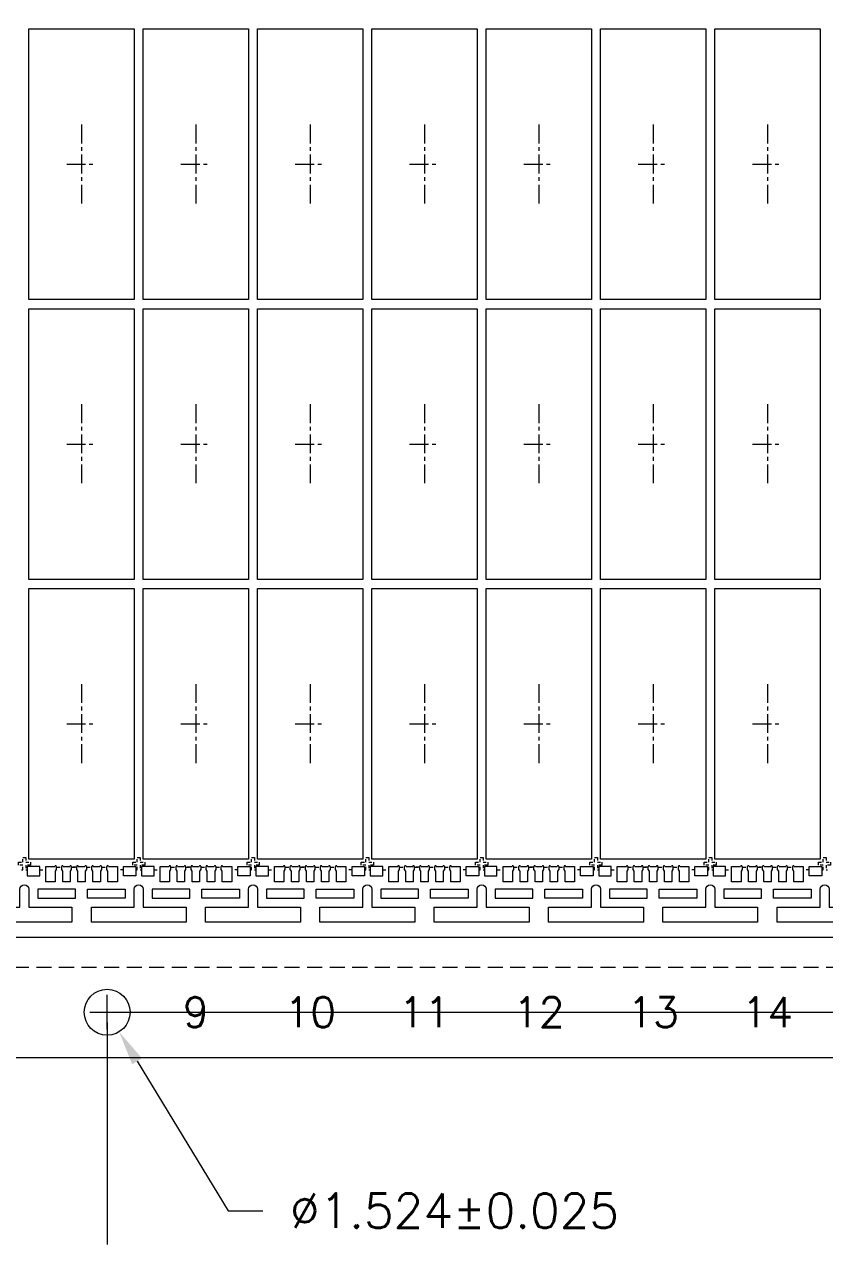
# Model space of a CAD drawing. Header units: millimetres. Extents: x -229 to -105, y -151 to 3.
# Drawn here: x -170.31 to -143.71, y -92.63 to -52.06 of the extents above; entities that cross this region are included whole.
import ezdxf

# ---------------------------------------------------------------- set-up
doc = ezdxf.new("R2010")
doc.units = ezdxf.units.MM
for name, pattern in [('CENTER', [2, 1.25, -0.25, 0.25, -0.25]), ('DASHED', [0.75, 0.5, -0.25]), ('HIDDEN', [0.375, 0.25, -0.125])]:
    doc.linetypes.add(name, pattern=pattern)
for name, color, linetype in [('1', 7, 'Continuous'), ('1D', 4, 'Continuous'), ('PKG', 2, 'Continuous'), ('中心线', 1, 'CENTER'), ('标注', 6, 'Continuous')]:
    doc.layers.add(name, color=color, linetype=linetype)
doc.layers.add('DIM', color=4, linetype='Continuous', lineweight=18)
doc.styles.add('SIMPLEX', font='SIMPLEX')
doc.styles.get("Standard").update_dxf_attribs({"font": 'SimSun.ttf'})

msp = doc.modelspace()

# ---------------------------------------------------------------- linework, layer by layer
at = {"lineweight": 9, "elevation": -0.0526}
for points in [[(-170.164, -80.8123), (-170.164, -81.4123), (-168.739, -81.4123), (-168.739, -81.9123), (-171.889, -81.9123), (-171.889, -81.4123), (-170.464, -81.4123), (-170.464, -80.8123, -1)], [(-166.364, -80.8123), (-166.364, -81.4123), (-164.939, -81.4123), (-164.939, -81.9123), (-168.089, -81.9123), (-168.089, -81.4123), (-166.664, -81.4123), (-166.664, -80.8123, -1)], [(-162.564, -80.8123), (-162.564, -81.4123), (-161.139, -81.4123), (-161.139, -81.9123), (-164.289, -81.9123), (-164.289, -81.4123), (-162.864, -81.4123), (-162.864, -80.8123, -1)], [(-158.764, -80.8123), (-158.764, -81.4123), (-157.339, -81.4123), (-157.339, -81.9123), (-160.489, -81.9123), (-160.489, -81.4123), (-159.064, -81.4123), (-159.064, -80.8123, -1)], [(-154.964, -80.8123), (-154.964, -81.4123), (-153.539, -81.4123), (-153.539, -81.9123), (-156.689, -81.9123), (-156.689, -81.4123), (-155.264, -81.4123), (-155.264, -80.8123, -1)], [(-151.164, -80.8123), (-151.164, -81.4123), (-149.739, -81.4123), (-149.739, -81.9123), (-152.889, -81.9123), (-152.889, -81.4123), (-151.464, -81.4123), (-151.464, -80.8123, -1)], [(-147.364, -80.8123), (-147.364, -81.4123), (-145.939, -81.4123), (-145.939, -81.9123), (-149.089, -81.9123), (-149.089, -81.4123), (-147.664, -81.4123), (-147.664, -80.8123, -1)], [(-143.564, -80.8123), (-143.564, -81.4123), (-142.139, -81.4123), (-142.139, -81.9123), (-145.289, -81.9123), (-145.289, -81.4123), (-143.864, -81.4123), (-143.864, -80.8123, -1)]]:
    msp.add_lwpolyline(points, format="xyb", close=True, dxfattribs=at)
for points in [[(-168.614, -80.8123), (-169.864, -80.8123), (-169.864, -81.1123), (-168.614, -81.1123)], [(-168.214, -80.8123), (-166.964, -80.8123), (-166.964, -81.1123), (-168.214, -81.1123)], [(-164.814, -80.8123), (-166.064, -80.8123), (-166.064, -81.1123), (-164.814, -81.1123)], [(-164.414, -80.8123), (-163.164, -80.8123), (-163.164, -81.1123), (-164.414, -81.1123)], [(-161.014, -80.8123), (-162.264, -80.8123), (-162.264, -81.1123), (-161.014, -81.1123)], [(-160.614, -80.8123), (-159.364, -80.8123), (-159.364, -81.1123), (-160.614, -81.1123)], [(-157.214, -80.8123), (-158.464, -80.8123), (-158.464, -81.1123), (-157.214, -81.1123)], [(-156.814, -80.8123), (-155.564, -80.8123), (-155.564, -81.1123), (-156.814, -81.1123)], [(-153.414, -80.8123), (-154.664, -80.8123), (-154.664, -81.1123), (-153.414, -81.1123)], [(-153.014, -80.8123), (-151.764, -80.8123), (-151.764, -81.1123), (-153.014, -81.1123)], [(-149.614, -80.8123), (-150.864, -80.8123), (-150.864, -81.1123), (-149.614, -81.1123)], [(-149.214, -80.8123), (-147.964, -80.8123), (-147.964, -81.1123), (-149.214, -81.1123)], [(-145.814, -80.8123), (-147.064, -80.8123), (-147.064, -81.1123), (-145.814, -81.1123)], [(-145.414, -80.8123), (-144.164, -80.8123), (-144.164, -81.1123), (-145.414, -81.1123)]]:
    msp.add_lwpolyline(points, close=True, dxfattribs=at)
at = {"layer": '1', "lineweight": 9}
for p, q in [((-169.804, -80.0573, -0.0526), (-170.219, -80.0573, -0.0526)), ((-170.219, -80.0573, -0.0526), (-170.219, -80.3623, -0.0526)), ((-169.804, -80.3623, -0.0526), (-169.804, -80.0573, -0.0526)), ((-167.024, -80.3623, -0.0526), (-167.024, -80.0573, -0.0526)), ((-167.024, -80.0573, -0.0526), (-166.609, -80.0573, -0.0526)), ((-166.609, -80.0573, -0.0526), (-166.609, -80.3623, -0.0526)), ((-166.004, -80.0573, -0.0526), (-166.419, -80.0573, -0.0526)), ((-166.419, -80.0573, -0.0526), (-166.419, -80.3623, -0.0526)), ((-166.004, -80.3623, -0.0526), (-166.004, -80.0573, -0.0526)), ((-163.224, -80.3623, -0.0526), (-163.224, -80.0573, -0.0526)), ((-163.224, -80.0573, -0.0526), (-162.809, -80.0573, -0.0526)), ((-162.809, -80.0573, -0.0526), (-162.809, -80.3623, -0.0526)), ((-162.204, -80.0573, -0.0526), (-162.619, -80.0573, -0.0526)), ((-162.619, -80.0573, -0.0526), (-162.619, -80.3623, -0.0526)), ((-162.204, -80.3623, -0.0526), (-162.204, -80.0573, -0.0526)), ((-159.424, -80.3623, -0.0526), (-159.424, -80.0573, -0.0526)), ((-159.424, -80.0573, -0.0526), (-159.009, -80.0573, -0.0526)), ((-159.009, -80.0573, -0.0526), (-159.009, -80.3623, -0.0526)), ((-158.404, -80.0573, -0.0526), (-158.819, -80.0573, -0.0526)), ((-158.819, -80.0573, -0.0526), (-158.819, -80.3623, -0.0526)), ((-158.404, -80.3623, -0.0526), (-158.404, -80.0573, -0.0526)), ((-155.624, -80.3623, -0.0526), (-155.624, -80.0573, -0.0526)), ((-155.624, -80.0573, -0.0526), (-155.209, -80.0573, -0.0526)), ((-155.209, -80.0573, -0.0526), (-155.209, -80.3623, -0.0526)), ((-154.604, -80.0573, -0.0526), (-155.019, -80.0573, -0.0526)), ((-155.019, -80.0573, -0.0526), (-155.019, -80.3623, -0.0526)), ((-154.604, -80.3623, -0.0526), (-154.604, -80.0573, -0.0526)), ((-151.824, -80.3623, -0.0526), (-151.824, -80.0573, -0.0526)), ((-151.824, -80.0573, -0.0526), (-151.409, -80.0573, -0.0526)), ((-151.409, -80.0573, -0.0526), (-151.409, -80.3623, -0.0526)), ((-150.804, -80.0573, -0.0526), (-151.219, -80.0573, -0.0526)), ((-151.219, -80.0573, -0.0526), (-151.219, -80.3623, -0.0526)), ((-150.804, -80.3623, -0.0526), (-150.804, -80.0573, -0.0526)), ((-148.024, -80.3623, -0.0526), (-148.024, -80.0573, -0.0526)), ((-148.024, -80.0573, -0.0526), (-147.609, -80.0573, -0.0526)), ((-147.609, -80.0573, -0.0526), (-147.609, -80.3623, -0.0526)), ((-147.004, -80.0573, -0.0526), (-147.419, -80.0573, -0.0526)), ((-147.419, -80.0573, -0.0526), (-147.419, -80.3623, -0.0526)), ((-147.004, -80.3623, -0.0526), (-147.004, -80.0573, -0.0526)), ((-144.224, -80.3623, -0.0526), (-144.224, -80.0573, -0.0526)), ((-144.224, -80.0573, -0.0526), (-143.809, -80.0573, -0.0526)), ((-143.809, -80.0573, -0.0526), (-143.809, -80.3623, -0.0526)), ((-170.219, -80.3623, -0.0526), (-169.804, -80.3623, -0.0526)), ((-166.609, -80.3623, -0.0526), (-167.024, -80.3623, -0.0526)), ((-166.419, -80.3623, -0.0526), (-166.004, -80.3623, -0.0526)), ((-162.809, -80.3623, -0.0526), (-163.224, -80.3623, -0.0526)), ((-162.619, -80.3623, -0.0526), (-162.204, -80.3623, -0.0526)), ((-159.009, -80.3623, -0.0526), (-159.424, -80.3623, -0.0526)), ((-158.819, -80.3623, -0.0526), (-158.404, -80.3623, -0.0526)), ((-155.209, -80.3623, -0.0526), (-155.624, -80.3623, -0.0526)), ((-155.019, -80.3623, -0.0526), (-154.604, -80.3623, -0.0526)), ((-151.409, -80.3623, -0.0526), (-151.824, -80.3623, -0.0526)), ((-151.219, -80.3623, -0.0526), (-150.804, -80.3623, -0.0526)), ((-147.609, -80.3623, -0.0526), (-148.024, -80.3623, -0.0526)), ((-147.419, -80.3623, -0.0526), (-147.004, -80.3623, -0.0526)), ((-143.809, -80.3623, -0.0526), (-144.224, -80.3623, -0.0526)), ((-128.314, -86.4123, -0.0526), (-203.814, -86.4123, -0.0526))]:
    msp.add_line(p, q, dxfattribs=at)
at = {"layer": '1', "color": 0, "lineweight": 9}
for p, q in [((-169.604, -80.5623, -0.0526), (-169.604, -80.0573, -0.0526)), ((-169.604, -80.0573, -0.0526), (-169.304, -80.0573, -0.0526)), ((-169.254, -80.1553, -0.0526), (-169.289, -80.2123, -0.0526)), ((-169.289, -80.2123, -0.0526), (-169.289, -80.5623, -0.0526)), ((-169.254, -80.0573, -0.0526), (-169.254, -80.1553, -0.0526)), ((-169.074, -80.1553, -0.0526), (-169.074, -80.0573, -0.0526)), ((-169.039, -80.2123, -0.0526), (-169.074, -80.1553, -0.0526)), ((-169.039, -80.5623, -0.0526), (-169.039, -80.2123, -0.0526)), ((-169.024, -80.0573, -0.0526), (-168.804, -80.0573, -0.0526)), ((-168.754, -80.1553, -0.0526), (-168.789, -80.2123, -0.0526)), ((-168.789, -80.2123, -0.0526), (-168.789, -80.5623, -0.0526)), ((-168.754, -80.0573, -0.0526), (-168.754, -80.1553, -0.0526)), ((-168.574, -80.1553, -0.0526), (-168.574, -80.0573, -0.0526)), ((-168.539, -80.2123, -0.0526), (-168.574, -80.1553, -0.0526)), ((-168.539, -80.5623, -0.0526), (-168.539, -80.2123, -0.0526)), ((-168.524, -80.0573, -0.0526), (-168.304, -80.0573, -0.0526)), ((-168.254, -80.1553, -0.0526), (-168.289, -80.2123, -0.0526)), ((-168.289, -80.2123, -0.0526), (-168.289, -80.5623, -0.0526)), ((-168.254, -80.0573, -0.0526), (-168.254, -80.1553, -0.0526)), ((-168.074, -80.1553, -0.0526), (-168.074, -80.0573, -0.0526)), ((-168.039, -80.2123, -0.0526), (-168.074, -80.1553, -0.0526)), ((-168.039, -80.5623, -0.0526), (-168.039, -80.2123, -0.0526)), ((-168.024, -80.0573, -0.0526), (-167.804, -80.0573, -0.0526)), ((-167.754, -80.1553, -0.0526), (-167.789, -80.2123, -0.0526)), ((-167.789, -80.2123, -0.0526), (-167.789, -80.5623, -0.0526)), ((-167.754, -80.0573, -0.0526), (-167.754, -80.1553, -0.0526)), ((-167.574, -80.1553, -0.0526), (-167.574, -80.0573, -0.0526)), ((-167.539, -80.2123, -0.0526), (-167.574, -80.1553, -0.0526)), ((-167.539, -80.5623, -0.0526), (-167.539, -80.2123, -0.0526)), ((-167.524, -80.0573, -0.0526), (-167.224, -80.0573, -0.0526)), ((-167.224, -80.0573, -0.0526), (-167.224, -80.5623, -0.0526)), ((-165.804, -80.5623, -0.0526), (-165.804, -80.0573, -0.0526)), ((-165.804, -80.0573, -0.0526), (-165.504, -80.0573, -0.0526)), ((-165.454, -80.1553, -0.0526), (-165.489, -80.2123, -0.0526)), ((-165.489, -80.2123, -0.0526), (-165.489, -80.5623, -0.0526)), ((-165.454, -80.0573, -0.0526), (-165.454, -80.1553, -0.0526)), ((-165.274, -80.1553, -0.0526), (-165.274, -80.0573, -0.0526)), ((-165.239, -80.2123, -0.0526), (-165.274, -80.1553, -0.0526)), ((-165.239, -80.5623, -0.0526), (-165.239, -80.2123, -0.0526)), ((-165.224, -80.0573, -0.0526), (-165.004, -80.0573, -0.0526)), ((-164.954, -80.1553, -0.0526), (-164.989, -80.2123, -0.0526)), ((-164.989, -80.2123, -0.0526), (-164.989, -80.5623, -0.0526)), ((-164.954, -80.0573, -0.0526), (-164.954, -80.1553, -0.0526)), ((-164.774, -80.1553, -0.0526), (-164.774, -80.0573, -0.0526)), ((-164.739, -80.2123, -0.0526), (-164.774, -80.1553, -0.0526)), ((-164.739, -80.5623, -0.0526), (-164.739, -80.2123, -0.0526)), ((-164.724, -80.0573, -0.0526), (-164.504, -80.0573, -0.0526)), ((-164.454, -80.1553, -0.0526), (-164.489, -80.2123, -0.0526)), ((-164.489, -80.2123, -0.0526), (-164.489, -80.5623, -0.0526)), ((-164.454, -80.0573, -0.0526), (-164.454, -80.1553, -0.0526)), ((-164.274, -80.1553, -0.0526), (-164.274, -80.0573, -0.0526)), ((-164.239, -80.2123, -0.0526), (-164.274, -80.1553, -0.0526)), ((-164.239, -80.5623, -0.0526), (-164.239, -80.2123, -0.0526)), ((-164.224, -80.0573, -0.0526), (-164.004, -80.0573, -0.0526)), ((-163.954, -80.1553, -0.0526), (-163.989, -80.2123, -0.0526)), ((-163.989, -80.2123, -0.0526), (-163.989, -80.5623, -0.0526)), ((-163.954, -80.0573, -0.0526), (-163.954, -80.1553, -0.0526)), ((-163.774, -80.1553, -0.0526), (-163.774, -80.0573, -0.0526)), ((-163.739, -80.2123, -0.0526), (-163.774, -80.1553, -0.0526)), ((-163.739, -80.5623, -0.0526), (-163.739, -80.2123, -0.0526)), ((-163.724, -80.0573, -0.0526), (-163.424, -80.0573, -0.0526)), ((-163.424, -80.0573, -0.0526), (-163.424, -80.5623, -0.0526)), ((-162.004, -80.5623, -0.0526), (-162.004, -80.0573, -0.0526)), ((-162.004, -80.0573, -0.0526), (-161.704, -80.0573, -0.0526)), ((-161.654, -80.1553, -0.0526), (-161.689, -80.2123, -0.0526)), ((-161.689, -80.2123, -0.0526), (-161.689, -80.5623, -0.0526)), ((-161.654, -80.0573, -0.0526), (-161.654, -80.1553, -0.0526)), ((-161.474, -80.1553, -0.0526), (-161.474, -80.0573, -0.0526)), ((-161.439, -80.2123, -0.0526), (-161.474, -80.1553, -0.0526)), ((-161.439, -80.5623, -0.0526), (-161.439, -80.2123, -0.0526)), ((-161.424, -80.0573, -0.0526), (-161.204, -80.0573, -0.0526)), ((-161.154, -80.1553, -0.0526), (-161.189, -80.2123, -0.0526)), ((-161.189, -80.2123, -0.0526), (-161.189, -80.5623, -0.0526)), ((-161.154, -80.0573, -0.0526), (-161.154, -80.1553, -0.0526)), ((-160.974, -80.1553, -0.0526), (-160.974, -80.0573, -0.0526)), ((-160.939, -80.2123, -0.0526), (-160.974, -80.1553, -0.0526)), ((-160.939, -80.5623, -0.0526), (-160.939, -80.2123, -0.0526)), ((-160.924, -80.0573, -0.0526), (-160.704, -80.0573, -0.0526)), ((-160.654, -80.1553, -0.0526), (-160.689, -80.2123, -0.0526)), ((-160.689, -80.2123, -0.0526), (-160.689, -80.5623, -0.0526)), ((-160.654, -80.0573, -0.0526), (-160.654, -80.1553, -0.0526)), ((-160.474, -80.1553, -0.0526), (-160.474, -80.0573, -0.0526)), ((-160.439, -80.2123, -0.0526), (-160.474, -80.1553, -0.0526)), ((-160.439, -80.5623, -0.0526), (-160.439, -80.2123, -0.0526)), ((-160.424, -80.0573, -0.0526), (-160.204, -80.0573, -0.0526)), ((-160.154, -80.1553, -0.0526), (-160.189, -80.2123, -0.0526)), ((-160.189, -80.2123, -0.0526), (-160.189, -80.5623, -0.0526)), ((-160.154, -80.0573, -0.0526), (-160.154, -80.1553, -0.0526)), ((-159.974, -80.1553, -0.0526), (-159.974, -80.0573, -0.0526)), ((-159.939, -80.2123, -0.0526), (-159.974, -80.1553, -0.0526)), ((-159.939, -80.5623, -0.0526), (-159.939, -80.2123, -0.0526)), ((-159.924, -80.0573, -0.0526), (-159.624, -80.0573, -0.0526)), ((-159.624, -80.0573, -0.0526), (-159.624, -80.5623, -0.0526)), ((-158.204, -80.5623, -0.0526), (-158.204, -80.0573, -0.0526)), ((-158.204, -80.0573, -0.0526), (-157.904, -80.0573, -0.0526)), ((-157.854, -80.1553, -0.0526), (-157.889, -80.2123, -0.0526)), ((-157.889, -80.2123, -0.0526), (-157.889, -80.5623, -0.0526)), ((-157.854, -80.0573, -0.0526), (-157.854, -80.1553, -0.0526)), ((-157.674, -80.1553, -0.0526), (-157.674, -80.0573, -0.0526)), ((-157.639, -80.2123, -0.0526), (-157.674, -80.1553, -0.0526)), ((-157.639, -80.5623, -0.0526), (-157.639, -80.2123, -0.0526)), ((-157.624, -80.0573, -0.0526), (-157.404, -80.0573, -0.0526)), ((-157.354, -80.1553, -0.0526), (-157.389, -80.2123, -0.0526)), ((-157.389, -80.2123, -0.0526), (-157.389, -80.5623, -0.0526)), ((-157.354, -80.0573, -0.0526), (-157.354, -80.1553, -0.0526)), ((-157.174, -80.1553, -0.0526), (-157.174, -80.0573, -0.0526)), ((-157.139, -80.2123, -0.0526), (-157.174, -80.1553, -0.0526)), ((-157.139, -80.5623, -0.0526), (-157.139, -80.2123, -0.0526)), ((-157.124, -80.0573, -0.0526), (-156.904, -80.0573, -0.0526)), ((-156.854, -80.1553, -0.0526), (-156.889, -80.2123, -0.0526)), ((-156.889, -80.2123, -0.0526), (-156.889, -80.5623, -0.0526)), ((-156.854, -80.0573, -0.0526), (-156.854, -80.1553, -0.0526)), ((-156.674, -80.1553, -0.0526), (-156.674, -80.0573, -0.0526)), ((-156.639, -80.2123, -0.0526), (-156.674, -80.1553, -0.0526)), ((-156.639, -80.5623, -0.0526), (-156.639, -80.2123, -0.0526)), ((-156.624, -80.0573, -0.0526), (-156.404, -80.0573, -0.0526)), ((-156.354, -80.1553, -0.0526), (-156.389, -80.2123, -0.0526)), ((-156.389, -80.2123, -0.0526), (-156.389, -80.5623, -0.0526)), ((-156.354, -80.0573, -0.0526), (-156.354, -80.1553, -0.0526)), ((-156.174, -80.1553, -0.0526), (-156.174, -80.0573, -0.0526)), ((-156.139, -80.2123, -0.0526), (-156.174, -80.1553, -0.0526)), ((-156.139, -80.5623, -0.0526), (-156.139, -80.2123, -0.0526)), ((-156.124, -80.0573, -0.0526), (-155.824, -80.0573, -0.0526)), ((-155.824, -80.0573, -0.0526), (-155.824, -80.5623, -0.0526)), ((-154.404, -80.5623, -0.0526), (-154.404, -80.0573, -0.0526)), ((-154.404, -80.0573, -0.0526), (-154.104, -80.0573, -0.0526)), ((-154.054, -80.1553, -0.0526), (-154.089, -80.2123, -0.0526)), ((-154.089, -80.2123, -0.0526), (-154.089, -80.5623, -0.0526)), ((-154.054, -80.0573, -0.0526), (-154.054, -80.1553, -0.0526)), ((-153.874, -80.1553, -0.0526), (-153.874, -80.0573, -0.0526)), ((-153.839, -80.2123, -0.0526), (-153.874, -80.1553, -0.0526)), ((-153.839, -80.5623, -0.0526), (-153.839, -80.2123, -0.0526)), ((-153.824, -80.0573, -0.0526), (-153.604, -80.0573, -0.0526)), ((-153.554, -80.1553, -0.0526), (-153.589, -80.2123, -0.0526)), ((-153.589, -80.2123, -0.0526), (-153.589, -80.5623, -0.0526)), ((-153.554, -80.0573, -0.0526), (-153.554, -80.1553, -0.0526)), ((-153.374, -80.1553, -0.0526), (-153.374, -80.0573, -0.0526)), ((-153.339, -80.2123, -0.0526), (-153.374, -80.1553, -0.0526)), ((-153.339, -80.5623, -0.0526), (-153.339, -80.2123, -0.0526)), ((-153.324, -80.0573, -0.0526), (-153.104, -80.0573, -0.0526)), ((-153.054, -80.1553, -0.0526), (-153.089, -80.2123, -0.0526)), ((-153.089, -80.2123, -0.0526), (-153.089, -80.5623, -0.0526)), ((-153.054, -80.0573, -0.0526), (-153.054, -80.1553, -0.0526)), ((-152.874, -80.1553, -0.0526), (-152.874, -80.0573, -0.0526)), ((-152.839, -80.2123, -0.0526), (-152.874, -80.1553, -0.0526)), ((-152.839, -80.5623, -0.0526), (-152.839, -80.2123, -0.0526)), ((-152.824, -80.0573, -0.0526), (-152.604, -80.0573, -0.0526)), ((-152.554, -80.1553, -0.0526), (-152.589, -80.2123, -0.0526)), ((-152.589, -80.2123, -0.0526), (-152.589, -80.5623, -0.0526)), ((-152.554, -80.0573, -0.0526), (-152.554, -80.1553, -0.0526)), ((-152.374, -80.1553, -0.0526), (-152.374, -80.0573, -0.0526)), ((-152.339, -80.2123, -0.0526), (-152.374, -80.1553, -0.0526)), ((-152.339, -80.5623, -0.0526), (-152.339, -80.2123, -0.0526)), ((-152.324, -80.0573, -0.0526), (-152.024, -80.0573, -0.0526)), ((-152.024, -80.0573, -0.0526), (-152.024, -80.5623, -0.0526)), ((-150.604, -80.5623, -0.0526), (-150.604, -80.0573, -0.0526)), ((-150.604, -80.0573, -0.0526), (-150.304, -80.0573, -0.0526)), ((-150.254, -80.1553, -0.0526), (-150.289, -80.2123, -0.0526)), ((-150.289, -80.2123, -0.0526), (-150.289, -80.5623, -0.0526)), ((-150.254, -80.0573, -0.0526), (-150.254, -80.1553, -0.0526)), ((-150.074, -80.1553, -0.0526), (-150.074, -80.0573, -0.0526)), ((-150.039, -80.2123, -0.0526), (-150.074, -80.1553, -0.0526)), ((-150.039, -80.5623, -0.0526), (-150.039, -80.2123, -0.0526)), ((-150.024, -80.0573, -0.0526), (-149.804, -80.0573, -0.0526)), ((-149.754, -80.1553, -0.0526), (-149.789, -80.2123, -0.0526)), ((-149.789, -80.2123, -0.0526), (-149.789, -80.5623, -0.0526)), ((-149.754, -80.0573, -0.0526), (-149.754, -80.1553, -0.0526)), ((-149.574, -80.1553, -0.0526), (-149.574, -80.0573, -0.0526)), ((-149.539, -80.2123, -0.0526), (-149.574, -80.1553, -0.0526)), ((-149.539, -80.5623, -0.0526), (-149.539, -80.2123, -0.0526)), ((-149.524, -80.0573, -0.0526), (-149.304, -80.0573, -0.0526)), ((-149.254, -80.1553, -0.0526), (-149.289, -80.2123, -0.0526)), ((-149.289, -80.2123, -0.0526), (-149.289, -80.5623, -0.0526)), ((-149.254, -80.0573, -0.0526), (-149.254, -80.1553, -0.0526)), ((-149.074, -80.1553, -0.0526), (-149.074, -80.0573, -0.0526)), ((-149.039, -80.2123, -0.0526), (-149.074, -80.1553, -0.0526)), ((-149.039, -80.5623, -0.0526), (-149.039, -80.2123, -0.0526)), ((-149.024, -80.0573, -0.0526), (-148.804, -80.0573, -0.0526)), ((-148.754, -80.1553, -0.0526), (-148.789, -80.2123, -0.0526)), ((-148.789, -80.2123, -0.0526), (-148.789, -80.5623, -0.0526)), ((-148.754, -80.0573, -0.0526), (-148.754, -80.1553, -0.0526)), ((-148.574, -80.1553, -0.0526), (-148.574, -80.0573, -0.0526)), ((-148.539, -80.2123, -0.0526), (-148.574, -80.1553, -0.0526)), ((-148.539, -80.5623, -0.0526), (-148.539, -80.2123, -0.0526)), ((-148.524, -80.0573, -0.0526), (-148.224, -80.0573, -0.0526)), ((-148.224, -80.0573, -0.0526), (-148.224, -80.5623, -0.0526)), ((-146.804, -80.5623, -0.0526), (-146.804, -80.0573, -0.0526)), ((-146.804, -80.0573, -0.0526), (-146.504, -80.0573, -0.0526)), ((-146.454, -80.1553, -0.0526), (-146.489, -80.2123, -0.0526)), ((-146.489, -80.2123, -0.0526), (-146.489, -80.5623, -0.0526)), ((-146.454, -80.0573, -0.0526), (-146.454, -80.1553, -0.0526)), ((-146.274, -80.1553, -0.0526), (-146.274, -80.0573, -0.0526)), ((-146.239, -80.2123, -0.0526), (-146.274, -80.1553, -0.0526)), ((-146.239, -80.5623, -0.0526), (-146.239, -80.2123, -0.0526)), ((-146.224, -80.0573, -0.0526), (-146.004, -80.0573, -0.0526)), ((-145.954, -80.1553, -0.0526), (-145.989, -80.2123, -0.0526)), ((-145.989, -80.2123, -0.0526), (-145.989, -80.5623, -0.0526)), ((-145.954, -80.0573, -0.0526), (-145.954, -80.1553, -0.0526)), ((-145.774, -80.1553, -0.0526), (-145.774, -80.0573, -0.0526)), ((-145.739, -80.2123, -0.0526), (-145.774, -80.1553, -0.0526)), ((-145.739, -80.5623, -0.0526), (-145.739, -80.2123, -0.0526)), ((-145.724, -80.0573, -0.0526), (-145.504, -80.0573, -0.0526)), ((-145.454, -80.1553, -0.0526), (-145.489, -80.2123, -0.0526)), ((-145.489, -80.2123, -0.0526), (-145.489, -80.5623, -0.0526)), ((-145.454, -80.0573, -0.0526), (-145.454, -80.1553, -0.0526)), ((-145.274, -80.1553, -0.0526), (-145.274, -80.0573, -0.0526)), ((-145.239, -80.2123, -0.0526), (-145.274, -80.1553, -0.0526)), ((-145.239, -80.5623, -0.0526), (-145.239, -80.2123, -0.0526)), ((-145.224, -80.0573, -0.0526), (-145.004, -80.0573, -0.0526)), ((-144.954, -80.1553, -0.0526), (-144.989, -80.2123, -0.0526)), ((-144.989, -80.2123, -0.0526), (-144.989, -80.5623, -0.0526)), ((-144.954, -80.0573, -0.0526), (-144.954, -80.1553, -0.0526)), ((-144.774, -80.1553, -0.0526), (-144.774, -80.0573, -0.0526)), ((-144.739, -80.2123, -0.0526), (-144.774, -80.1553, -0.0526)), ((-144.739, -80.5623, -0.0526), (-144.739, -80.2123, -0.0526)), ((-144.724, -80.0573, -0.0526), (-144.424, -80.0573, -0.0526)), ((-144.424, -80.0573, -0.0526), (-144.424, -80.5623, -0.0526)), ((-169.289, -80.5623, -0.0526), (-169.604, -80.5623, -0.0526)), ((-168.789, -80.5623, -0.0526), (-169.039, -80.5623, -0.0526)), ((-168.289, -80.5623, -0.0526), (-168.539, -80.5623, -0.0526)), ((-167.789, -80.5623, -0.0526), (-168.039, -80.5623, -0.0526)), ((-167.224, -80.5623, -0.0526), (-167.539, -80.5623, -0.0526)), ((-165.489, -80.5623, -0.0526), (-165.804, -80.5623, -0.0526)), ((-164.989, -80.5623, -0.0526), (-165.239, -80.5623, -0.0526)), ((-164.489, -80.5623, -0.0526), (-164.739, -80.5623, -0.0526)), ((-163.989, -80.5623, -0.0526), (-164.239, -80.5623, -0.0526)), ((-163.424, -80.5623, -0.0526), (-163.739, -80.5623, -0.0526)), ((-161.689, -80.5623, -0.0526), (-162.004, -80.5623, -0.0526)), ((-161.189, -80.5623, -0.0526), (-161.439, -80.5623, -0.0526)), ((-160.689, -80.5623, -0.0526), (-160.939, -80.5623, -0.0526)), ((-160.189, -80.5623, -0.0526), (-160.439, -80.5623, -0.0526)), ((-159.624, -80.5623, -0.0526), (-159.939, -80.5623, -0.0526)), ((-157.889, -80.5623, -0.0526), (-158.204, -80.5623, -0.0526)), ((-157.389, -80.5623, -0.0526), (-157.639, -80.5623, -0.0526)), ((-156.889, -80.5623, -0.0526), (-157.139, -80.5623, -0.0526)), ((-156.389, -80.5623, -0.0526), (-156.639, -80.5623, -0.0526)), ((-155.824, -80.5623, -0.0526), (-156.139, -80.5623, -0.0526)), ((-154.089, -80.5623, -0.0526), (-154.404, -80.5623, -0.0526)), ((-153.589, -80.5623, -0.0526), (-153.839, -80.5623, -0.0526)), ((-153.089, -80.5623, -0.0526), (-153.339, -80.5623, -0.0526)), ((-152.589, -80.5623, -0.0526), (-152.839, -80.5623, -0.0526)), ((-152.024, -80.5623, -0.0526), (-152.339, -80.5623, -0.0526)), ((-150.289, -80.5623, -0.0526), (-150.604, -80.5623, -0.0526)), ((-149.789, -80.5623, -0.0526), (-150.039, -80.5623, -0.0526)), ((-149.289, -80.5623, -0.0526), (-149.539, -80.5623, -0.0526)), ((-148.789, -80.5623, -0.0526), (-149.039, -80.5623, -0.0526)), ((-148.224, -80.5623, -0.0526), (-148.539, -80.5623, -0.0526)), ((-146.489, -80.5623, -0.0526), (-146.804, -80.5623, -0.0526)), ((-145.989, -80.5623, -0.0526), (-146.239, -80.5623, -0.0526)), ((-145.489, -80.5623, -0.0526), (-145.739, -80.5623, -0.0526)), ((-144.989, -80.5623, -0.0526), (-145.239, -80.5623, -0.0526)), ((-144.424, -80.5623, -0.0526), (-144.739, -80.5623, -0.0526))]:
    msp.add_line(p, q, dxfattribs=at)
at = {"layer": '1', "lineweight": 9}
msp.add_circle((-167.564, -84.9003, -0.0526), 0.762, dxfattribs=at)
at = {"layer": '1', "color": 0, "lineweight": 9}
for centre in [(-169.279, -80.0573, -0.0526), (-169.049, -80.0573, -0.0526), (-168.779, -80.0573, -0.0526), (-168.549, -80.0573, -0.0526), (-168.279, -80.0573, -0.0526), (-168.049, -80.0573, -0.0526), (-167.779, -80.0573, -0.0526), (-167.549, -80.0573, -0.0526), (-165.479, -80.0573, -0.0526), (-165.249, -80.0573, -0.0526), (-164.979, -80.0573, -0.0526), (-164.749, -80.0573, -0.0526), (-164.479, -80.0573, -0.0526), (-164.249, -80.0573, -0.0526), (-163.979, -80.0573, -0.0526), (-163.749, -80.0573, -0.0526), (-161.679, -80.0573, -0.0526), (-161.449, -80.0573, -0.0526), (-161.179, -80.0573, -0.0526), (-160.949, -80.0573, -0.0526), (-160.679, -80.0573, -0.0526), (-160.449, -80.0573, -0.0526), (-160.179, -80.0573, -0.0526), (-159.949, -80.0573, -0.0526), (-157.879, -80.0573, -0.0526), (-157.649, -80.0573, -0.0526), (-157.379, -80.0573, -0.0526), (-157.149, -80.0573, -0.0526), (-156.879, -80.0573, -0.0526), (-156.649, -80.0573, -0.0526), (-156.379, -80.0573, -0.0526), (-156.149, -80.0573, -0.0526), (-154.079, -80.0573, -0.0526), (-153.849, -80.0573, -0.0526), (-153.579, -80.0573, -0.0526), (-153.349, -80.0573, -0.0526), (-153.079, -80.0573, -0.0526), (-152.849, -80.0573, -0.0526), (-152.579, -80.0573, -0.0526), (-152.349, -80.0573, -0.0526), (-150.279, -80.0573, -0.0526), (-150.049, -80.0573, -0.0526), (-149.779, -80.0573, -0.0526), (-149.549, -80.0573, -0.0526), (-149.279, -80.0573, -0.0526), (-149.049, -80.0573, -0.0526), (-148.779, -80.0573, -0.0526), (-148.549, -80.0573, -0.0526), (-146.479, -80.0573, -0.0526), (-146.249, -80.0573, -0.0526), (-145.979, -80.0573, -0.0526), (-145.749, -80.0573, -0.0526), (-145.479, -80.0573, -0.0526), (-145.249, -80.0573, -0.0526), (-144.979, -80.0573, -0.0526), (-144.749, -80.0573, -0.0526)]:
    msp.add_arc(centre, 0.025, 0, 180, dxfattribs=at)
at = {"layer": '1D', "lineweight": 9}
for p, q in [((-167.564, -85.4753, -0.0526), (-167.564, -84.3253, -0.0526)), ((-168.139, -84.9003, -0.0526), (-166.989, -84.9003, -0.0526))]:
    msp.add_line(p, q, dxfattribs=at)
at = {"layer": '1D', "color": 1, "lineweight": 9, "elevation": -0.0526}
msp.add_lwpolyline([(-128.314, -82.4123), (-200.314, -82.4123), (-200.314, -12.4123), (-128.314, -12.4123)], dxfattribs=at)
at = {"layer": '1D', "color": 4, "linetype": 'HIDDEN', "lineweight": 9, "ltscale": 0.2, "elevation": -0.0526}
for points in [[(-170.409, -80.1623), (-170.364, -80.1623), (-170.364, -80.0123), (-170.514, -80.0123), (-170.514, -79.9123), (-170.364, -79.9123), (-170.364, -79.7623), (-170.264, -79.7623), (-170.264, -79.9123), (-170.114, -79.9123), (-170.114, -80.0123), (-170.264, -80.0123), (-170.264, -80.1623), (-170.219, -80.1623)], [(-166.609, -80.1623), (-166.564, -80.1623), (-166.564, -80.0123), (-166.714, -80.0123), (-166.714, -79.9123), (-166.564, -79.9123), (-166.564, -79.7623), (-166.464, -79.7623), (-166.464, -79.9123), (-166.314, -79.9123), (-166.314, -80.0123), (-166.464, -80.0123), (-166.464, -80.1623), (-166.419, -80.1623)], [(-162.809, -80.1623), (-162.764, -80.1623), (-162.764, -80.0123), (-162.914, -80.0123), (-162.914, -79.9123), (-162.764, -79.9123), (-162.764, -79.7623), (-162.664, -79.7623), (-162.664, -79.9123), (-162.514, -79.9123), (-162.514, -80.0123), (-162.664, -80.0123), (-162.664, -80.1623), (-162.619, -80.1623)], [(-159.009, -80.1623), (-158.964, -80.1623), (-158.964, -80.0123), (-159.114, -80.0123), (-159.114, -79.9123), (-158.964, -79.9123), (-158.964, -79.7623), (-158.864, -79.7623), (-158.864, -79.9123), (-158.714, -79.9123), (-158.714, -80.0123), (-158.864, -80.0123), (-158.864, -80.1623), (-158.819, -80.1623)], [(-155.209, -80.1623), (-155.164, -80.1623), (-155.164, -80.0123), (-155.314, -80.0123), (-155.314, -79.9123), (-155.164, -79.9123), (-155.164, -79.7623), (-155.064, -79.7623), (-155.064, -79.9123), (-154.914, -79.9123), (-154.914, -80.0123), (-155.064, -80.0123), (-155.064, -80.1623), (-155.019, -80.1623)], [(-151.409, -80.1623), (-151.364, -80.1623), (-151.364, -80.0123), (-151.514, -80.0123), (-151.514, -79.9123), (-151.364, -79.9123), (-151.364, -79.7623), (-151.264, -79.7623), (-151.264, -79.9123), (-151.114, -79.9123), (-151.114, -80.0123), (-151.264, -80.0123), (-151.264, -80.1623), (-151.219, -80.1623)], [(-147.609, -80.1623), (-147.564, -80.1623), (-147.564, -80.0123), (-147.714, -80.0123), (-147.714, -79.9123), (-147.564, -79.9123), (-147.564, -79.7623), (-147.464, -79.7623), (-147.464, -79.9123), (-147.314, -79.9123), (-147.314, -80.0123), (-147.464, -80.0123), (-147.464, -80.1623), (-147.419, -80.1623)], [(-143.809, -80.1623), (-143.764, -80.1623), (-143.764, -80.0123), (-143.914, -80.0123), (-143.914, -79.9123), (-143.764, -79.9123), (-143.764, -79.7623), (-143.664, -79.7623), (-143.664, -79.9123), (-143.514, -79.9123), (-143.514, -80.0123), (-143.664, -80.0123), (-143.664, -80.1623), (-143.619, -80.1623)], [(-169.804, -80.1623), (-169.604, -80.1623)], [(-167.024, -80.1623), (-167.224, -80.1623)], [(-166.004, -80.1623), (-165.804, -80.1623)], [(-163.224, -80.1623), (-163.424, -80.1623)], [(-162.204, -80.1623), (-162.004, -80.1623)], [(-159.424, -80.1623), (-159.624, -80.1623)], [(-158.404, -80.1623), (-158.204, -80.1623)], [(-155.624, -80.1623), (-155.824, -80.1623)], [(-154.604, -80.1623), (-154.404, -80.1623)], [(-151.824, -80.1623), (-152.024, -80.1623)], [(-150.804, -80.1623), (-150.604, -80.1623)], [(-148.024, -80.1623), (-148.224, -80.1623)], [(-147.004, -80.1623), (-146.804, -80.1623)], [(-144.224, -80.1623), (-144.424, -80.1623)]]:
    msp.add_lwpolyline(points, dxfattribs=at)
at = {"layer": '1D', "color": 4, "linetype": 'HIDDEN', "lineweight": 9, "ltscale": 0.5, "elevation": -0.0526}
for points in [[(-169.254, -80.0823), (-169.074, -80.0823)], [(-168.254, -80.0823), (-168.074, -80.0823)], [(-167.754, -80.0823), (-167.574, -80.0823)], [(-165.454, -80.0823), (-165.274, -80.0823)], [(-164.454, -80.0823), (-164.274, -80.0823)], [(-163.954, -80.0823), (-163.774, -80.0823)], [(-161.654, -80.0823), (-161.474, -80.0823)], [(-160.654, -80.0823), (-160.474, -80.0823)], [(-160.154, -80.0823), (-159.974, -80.0823)], [(-157.854, -80.0823), (-157.674, -80.0823)], [(-156.854, -80.0823), (-156.674, -80.0823)], [(-156.354, -80.0823), (-156.174, -80.0823)], [(-154.054, -80.0823), (-153.874, -80.0823)], [(-153.054, -80.0823), (-152.874, -80.0823)], [(-152.554, -80.0823), (-152.374, -80.0823)], [(-150.254, -80.0823), (-150.074, -80.0823)], [(-149.254, -80.0823), (-149.074, -80.0823)], [(-148.754, -80.0823), (-148.574, -80.0823)], [(-146.454, -80.0823), (-146.274, -80.0823)], [(-145.454, -80.0823), (-145.274, -80.0823)], [(-144.954, -80.0823), (-144.774, -80.0823)]]:
    msp.add_lwpolyline(points, dxfattribs=at)
for points in [[(-168.574, -80.0823), (-168.754, -80.0823)], [(-164.774, -80.0823), (-164.954, -80.0823)], [(-160.974, -80.0823), (-161.154, -80.0823)], [(-157.174, -80.0823), (-157.354, -80.0823)], [(-153.374, -80.0823), (-153.554, -80.0823)], [(-149.574, -80.0823), (-149.754, -80.0823)], [(-145.774, -80.0823), (-145.954, -80.0823)]]:
    msp.add_lwpolyline(points, close=True, dxfattribs=at)
at = {"layer": 'DIM', "lineweight": 9}
for p, q in [((-167.219, -84.9003, -0.0526), (-123.2164, -84.9003, -0.0526)), ((-167.564, -85.2453, -0.0526), (-167.564, -92.6255, -0.0526)), ((-166.5685, -86.5328, -0.0526), (-163.5404, -91.4983, -0.0526)), ((-163.5404, -91.4983, -0.0526), (-162.3904, -91.4983, -0.0526))]:
    msp.add_line(p, q, dxfattribs=at)
msp.add_solid([(-166.4049, -86.433, -0.0526), (-166.7321, -86.6325, -0.0526), (-167.1672, -85.5509, -0.0526)], dxfattribs=at)
at = {"layer": 'PKG', "linetype": 'Continuous', "lineweight": 9, "elevation": -0.0526}
for points in [[(-170.164, -61.2123), (-170.164, -52.2123), (-166.664, -52.2123), (-166.664, -61.2123)], [(-166.364, -61.2123), (-166.364, -52.2123), (-162.864, -52.2123), (-162.864, -61.2123)], [(-162.564, -61.2123), (-162.564, -52.2123), (-159.064, -52.2123), (-159.064, -61.2123)], [(-158.764, -61.2123), (-158.764, -52.2123), (-155.264, -52.2123), (-155.264, -61.2123)], [(-154.964, -61.2123), (-154.964, -52.2123), (-151.464, -52.2123), (-151.464, -61.2123)], [(-151.164, -61.2123), (-151.164, -52.2123), (-147.664, -52.2123), (-147.664, -61.2123)], [(-147.364, -61.2123), (-147.364, -52.2123), (-143.864, -52.2123), (-143.864, -61.2123)], [(-170.164, -70.5123), (-170.164, -61.5123), (-166.664, -61.5123), (-166.664, -70.5123)], [(-166.364, -70.5123), (-166.364, -61.5123), (-162.864, -61.5123), (-162.864, -70.5123)], [(-162.564, -70.5123), (-162.564, -61.5123), (-159.064, -61.5123), (-159.064, -70.5123)], [(-158.764, -70.5123), (-158.764, -61.5123), (-155.264, -61.5123), (-155.264, -70.5123)], [(-154.964, -70.5123), (-154.964, -61.5123), (-151.464, -61.5123), (-151.464, -70.5123)], [(-151.164, -70.5123), (-151.164, -61.5123), (-147.664, -61.5123), (-147.664, -70.5123)], [(-147.364, -70.5123), (-147.364, -61.5123), (-143.864, -61.5123), (-143.864, -70.5123)], [(-170.164, -79.8123), (-170.164, -70.8123), (-166.664, -70.8123), (-166.664, -79.8123)], [(-166.364, -79.8123), (-166.364, -70.8123), (-162.864, -70.8123), (-162.864, -79.8123)], [(-162.564, -79.8123), (-162.564, -70.8123), (-159.064, -70.8123), (-159.064, -79.8123)], [(-158.764, -79.8123), (-158.764, -70.8123), (-155.264, -70.8123), (-155.264, -79.8123)], [(-154.964, -79.8123), (-154.964, -70.8123), (-151.464, -70.8123), (-151.464, -79.8123)], [(-151.164, -79.8123), (-151.164, -70.8123), (-147.664, -70.8123), (-147.664, -79.8123)], [(-147.364, -79.8123), (-147.364, -70.8123), (-143.864, -70.8123), (-143.864, -79.8123)]]:
    msp.add_lwpolyline(points, close=True, dxfattribs=at)
at = {"layer": '中心线', "lineweight": 9, "ltscale": 0.5}
for p, q in [((-168.414, -55.3923, -0.0526), (-168.414, -58.0323, -0.0526)), ((-164.614, -55.3923, -0.0526), (-164.614, -58.0323, -0.0526)), ((-160.814, -55.3923, -0.0526), (-160.814, -58.0323, -0.0526)), ((-157.014, -55.3923, -0.0526), (-157.014, -58.0323, -0.0526)), ((-153.214, -55.3923, -0.0526), (-153.214, -58.0323, -0.0526)), ((-149.414, -55.3923, -0.0526), (-149.414, -58.0323, -0.0526)), ((-145.614, -55.3923, -0.0526), (-145.614, -58.0323, -0.0526)), ((-168.909, -56.7123, -0.0526), (-167.919, -56.7123, -0.0526)), ((-165.109, -56.7123, -0.0526), (-164.119, -56.7123, -0.0526)), ((-161.309, -56.7123, -0.0526), (-160.319, -56.7123, -0.0526)), ((-157.509, -56.7123, -0.0526), (-156.519, -56.7123, -0.0526)), ((-153.709, -56.7123, -0.0526), (-152.719, -56.7123, -0.0526)), ((-149.909, -56.7123, -0.0526), (-148.919, -56.7123, -0.0526)), ((-146.109, -56.7123, -0.0526), (-145.119, -56.7123, -0.0526)), ((-168.414, -64.6923, -0.0526), (-168.414, -67.3323, -0.0526)), ((-164.614, -64.6923, -0.0526), (-164.614, -67.3323, -0.0526)), ((-160.814, -64.6923, -0.0526), (-160.814, -67.3323, -0.0526)), ((-157.014, -64.6923, -0.0526), (-157.014, -67.3323, -0.0526)), ((-153.214, -64.6923, -0.0526), (-153.214, -67.3323, -0.0526)), ((-149.414, -64.6923, -0.0526), (-149.414, -67.3323, -0.0526)), ((-145.614, -64.6923, -0.0526), (-145.614, -67.3323, -0.0526)), ((-168.909, -66.0123, -0.0526), (-167.919, -66.0123, -0.0526)), ((-165.109, -66.0123, -0.0526), (-164.119, -66.0123, -0.0526)), ((-161.309, -66.0123, -0.0526), (-160.319, -66.0123, -0.0526)), ((-157.509, -66.0123, -0.0526), (-156.519, -66.0123, -0.0526)), ((-153.709, -66.0123, -0.0526), (-152.719, -66.0123, -0.0526)), ((-149.909, -66.0123, -0.0526), (-148.919, -66.0123, -0.0526)), ((-146.109, -66.0123, -0.0526), (-145.119, -66.0123, -0.0526)), ((-168.414, -73.9923, -0.0526), (-168.414, -76.6323, -0.0526)), ((-164.614, -73.9923, -0.0526), (-164.614, -76.6323, -0.0526)), ((-160.814, -73.9923, -0.0526), (-160.814, -76.6323, -0.0526)), ((-157.014, -73.9923, -0.0526), (-157.014, -76.6323, -0.0526)), ((-153.214, -73.9923, -0.0526), (-153.214, -76.6323, -0.0526)), ((-149.414, -73.9923, -0.0526), (-149.414, -76.6323, -0.0526)), ((-145.614, -73.9923, -0.0526), (-145.614, -76.6323, -0.0526)), ((-168.909, -75.3123, -0.0526), (-167.919, -75.3123, -0.0526)), ((-165.109, -75.3123, -0.0526), (-164.119, -75.3123, -0.0526)), ((-161.309, -75.3123, -0.0526), (-160.319, -75.3123, -0.0526)), ((-157.509, -75.3123, -0.0526), (-156.519, -75.3123, -0.0526)), ((-153.709, -75.3123, -0.0526), (-152.719, -75.3123, -0.0526)), ((-149.909, -75.3123, -0.0526), (-148.919, -75.3123, -0.0526)), ((-146.109, -75.3123, -0.0526), (-145.119, -75.3123, -0.0526))]:
    msp.add_line(p, q, dxfattribs=at)
at = {"layer": '标注', "linetype": 'DASHED', "lineweight": 5}
msp.add_line((-125.164, -83.4123, -0.0526), (-204.814, -83.4123, -0.0526), dxfattribs=at)

# ---------------------------------------------------------------- texts
at = {"layer": 'DIM', "lineweight": 9, "char_height": 1, "attachment_point": 5}
for s, insert in [('{\\Fsimplex|c134;9}', (-164.614, -84.9003, -0.0526)), ('{\\Fsimplex|c134;10}', (-160.814, -84.9003, -0.0526)), ('{\\Fsimplex|c134;11}', (-157.014, -84.9003, -0.0526)), ('{\\Fsimplex|c134;12}', (-153.214, -84.9003, -0.0526)), ('{\\Fsimplex|c134;13}', (-149.414, -84.9003, -0.0526)), ('{\\Fsimplex|c134;14}', (-145.614, -84.9003, -0.0526))]:
    msp.add_mtext(s, dxfattribs=dict(at, insert=insert))
at = {"layer": 'DIM', "lineweight": 9, "insert": (-156.0173, -91.4983, -0.0526), "char_height": 1.15, "attachment_point": 5, "style": 'SIMPLEX'}
msp.add_mtext('\\A1;∅1.524±0.025', dxfattribs=at)

doc.saveas('drawing.dxf')
